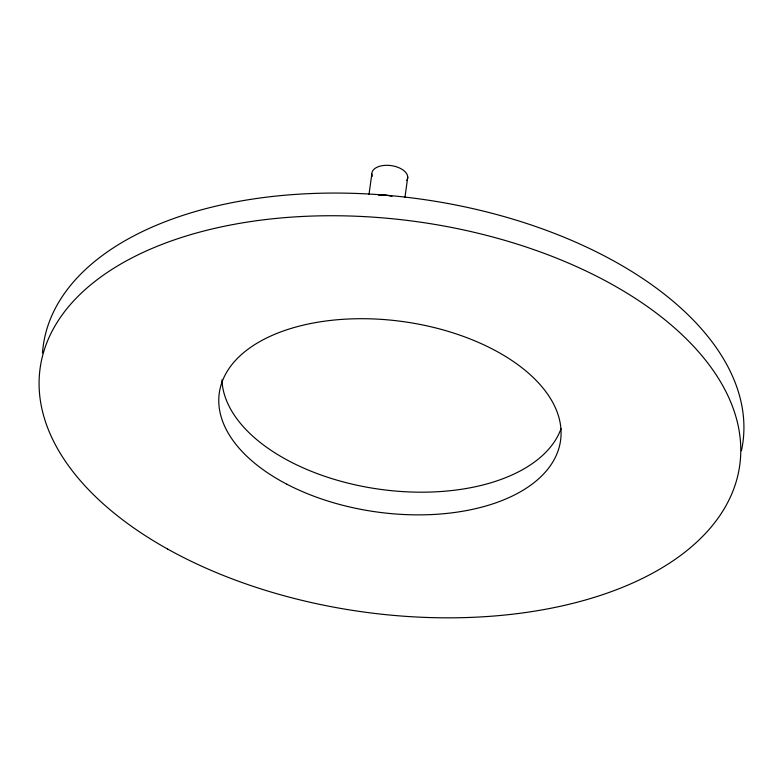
<?xml version="1.0" encoding="UTF-8"?>
<svg xmlns="http://www.w3.org/2000/svg" width="783" height="783" viewBox="0 0 783 783"><rect width="100%" height="100%" fill="white"/><g stroke="black" fill="none" stroke-linecap="round" stroke-linejoin="round"><path stroke-width="1.17" d="M369.018 194.321L371.827 174.1M404.948 197.326L407.757 177.095M385.128 195.143L385.882 195.202M378.708 195.319A18.087 10.091 7.9 0 1 391.95 196.425M372.316 176.302A18.087 10.091 7.9 0 1 390.707 165.546A18.087 10.091 7.9 0 1 406.749 180.56M42.497 352.986A353.153 196.973 7.9 0 1 420.843 199.107A353.153 196.973 7.9 0 1 741.442 450.763M561.029 428.683A172.28 96.094 7.9 0 1 378.267 489.062A172.28 96.094 7.9 0 1 221.951 379.833M167.66 549.069A353.153 196.973 7.9 0 0 736.157 481.76A353.153 196.973 7.9 0 0 265.966 219.524A353.153 196.973 7.9 0 0 167.66 549.069M286.901 484.237A172.28 96.094 7.9 0 0 559.806 444.724A172.28 96.094 7.9 0 0 323.066 321.392A172.28 96.094 7.9 0 0 286.901 484.237"/></g></svg>
